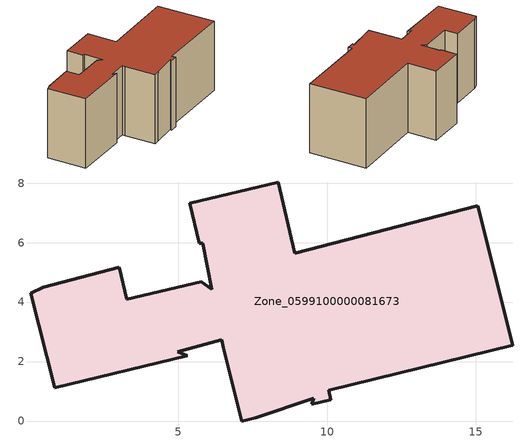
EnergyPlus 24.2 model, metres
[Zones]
Zone_0599100000081673
 floor ground (C_G): 5.3,2.19 0.83,1.12 0.03,4.29 0.45,4.5 3,5.18 3.26,4.09 5.77,4.69 6.12,4.42 5.82,5.98 5.7,5.97 5.38,7.33 8.35,8.04 8.92,5.65 15.07,7.24 16.24,2.54 10.05,1.04 10.13,0.72 9.49,0.56 9.56,0.77 7.6,0.11 7.13,0 6.51,2.48 6.46,2.73 4.97,2.33 z0
 wall outside (C_F): 0.03,4.29 0.83,1.12 5.3,2.19 4.97,2.33 6.46,2.73 6.51,2.48 7.13,0 7.6,0.11 9.56,0.77 9.49,0.56 10.13,0.72 10.05,1.04 16.24,2.54 15.07,7.24 8.92,5.65 8.35,8.04 5.38,7.33 5.7,5.97 5.82,5.98 6.12,4.42 5.77,4.69 3.26,4.09 3,5.18 0.45,4.5 0.03,4.29 z0:5.82
 roof outside (C_R): 0.83,1.12 5.3,2.19 4.97,2.33 6.46,2.73 6.51,2.48 7.13,0 7.6,0.11 9.56,0.77 9.49,0.56 10.13,0.72 10.05,1.04 16.24,2.54 15.07,7.24 8.92,5.65 8.35,8.04 5.38,7.33 5.7,5.97 5.82,5.98 6.12,4.42 5.77,4.69 3.26,4.09 3,5.18 0.45,4.5 0.03,4.29 z5.82
[BUILDING]
Pand.0599100000081673: North Axis=0; Terrain=City; Loads Convergence Tolerance Value=0.04; Temperature Convergence Tolerance Value=0.4; Solar Distribution=FullExterior; Maximum Number of Warmup Days=25; Minimum Number of Warmup Days=1
[Site:Location]
Rotterdam.The.Hague.AP_ZH_NLD Design_Conditions: Latitude=51.96; Longitude=4.45; Time Zone=1; Elevation=-4.5
[SITE:GROUNDTEMPERATURE:BUILDINGSURFACE]
18, 18, 18, 18, 18, 18, 18, 18, 18, 18, 18, 18
[MATERIAL] Thermal Absorptance=0.9; Solar Absorptance=0.7; Visible Absorptance=0.7
Name | Roughness | Thickness | Conductivity | Density | Specific Heat
G.TI.1965-1974 | MediumSmooth | 0.15 | 0.882353 | 540 | 1210
F.TI.1965-1974 | Rough | 0.3 | 0.697674 | 1920 | 840
R.TI.1965-1974 | MediumRough | 0.2 | 0.232558 | 1500 | 1000
[CONSTRUCTION]
C_G: G.TI.1965-1974
C_F: F.TI.1965-1974
C_R: R.TI.1965-1974
[ZONE]
Zone_0599100000081673: Type=1; Multiplier=1; Ceiling Height=Autocalculate; Volume=Autocalculate; Floor Area=autocalculate; Part of Total Floor Area=Yes
[ZONEINFILTRATION:DESIGNFLOWRATE]
Infil_Zone_0599100000081673: Zone or ZoneList or Space or SpaceList=Zone_0599100000081673; Schedule=AlwaysOn; Design Flow Rate Calculation Method=Flow/Area; Flow Rate per Floor Area=0.003; Constant Term Coefficient=1; Temperature Term Coefficient=0; Velocity Term Coefficient=0; Velocity Squared Term Coefficient=0
[HVACTEMPLATE:ZONE:IDEALLOADSAIRSYSTEM]
Zone_0599100000081673: Maximum Heating Supply Air Temperature=50; Minimum Cooling Supply Air Temperature=13; Maximum Heating Supply Air Humidity Ratio=0.0156; Minimum Cooling Supply Air Humidity Ratio=0.0077; Heating Limit=NoLimit; Cooling Limit=NoLimit; Dehumidification Control Type=ConstantSensibleHeatRatio; Cooling Sensible Heat Ratio=0.7; Dehumidification Setpoint=60; Humidification Control Type=None; Humidification Setpoint=30; Outdoor Air Method=None; Outdoor Air Flow Rate per Person=0.00944; Outdoor Air Flow Rate per Zone Floor Area=0; Outdoor Air Flow Rate per Zone=0; Demand Controlled Ventilation Type=None; Outdoor Air Economizer Type=NoEconomizer; Heat Recovery Type=None; Sensible Heat Recovery Effectiveness=0.7; Latent Heat Recovery Effectiveness=0.65
[ZONECONTROL:THERMOSTAT]
ThermostatControl_Zone_0599100000081673: Zone or ZoneList=Zone_0599100000081673; Control Type Schedule=DualSetpointControlType; Control 1=Thermostat_Zone_0599100000081673; Temperature Difference Between Cutout And Setpoint=0
[THERMOSTATSETPOINT:DUALSETPOINT]
Thermostat_Zone_0599100000081673: Heating Setpoint Temperature Schedule=HeatingSetpoint_Zone_0599100000081673; Cooling Setpoint Temperature Schedule=CoolingSetpoint_Zone_0599100000081673
[SCHEDULE:COMPACT]
HeatingSetpoint_Zone_0599100000081673: Through: 12/31, For: AllDays, Until: 24:00, 21
CoolingSetpoint_Zone_0599100000081673: Through: 12/31, For: AllDays, Until: 24:00, 24
DualSetpointControlType: Through: 12/31, For: AllDays, Until: 24:00, 4
AlwaysOn: Through: 12/31, For: AllDays, Until: 24:00, 1
